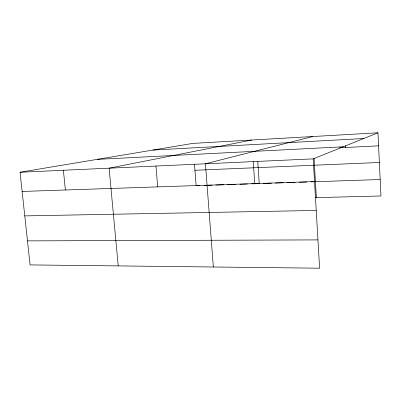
<?xml version="1.0" encoding="UTF-8"?>
<svg xmlns="http://www.w3.org/2000/svg" width="401" height="401" viewBox="0 0 401 401"><rect width="100%" height="100%" fill="white"/><g stroke="black" fill="none" stroke-linecap="round" stroke-linejoin="round"><path stroke-width="0.6" d="M313.211 158.871L319.597 268.204L30.08 264.906L20.05 172.245L313.211 158.871L377.968 132.796L380.95 195.979L315.116 197.648M312.79 136.53L205.422 163.788L213.337 266.996M251.763 140.024L109.112 168.184L118.205 265.908M20.05 172.245L192.826 143.403L377.968 132.796M152.866 150.074L363.757 138.515M97.172 159.372L343.206 146.791M339.361 147.829L378.584 145.844M194.936 170.28L379.366 162.48M22.13 191.457L314.539 181.588M199.833 185.598L196.149 185.723L194.465 164.25M204.129 185.452L212.104 185.187M215.783 185.061L223.758 184.791M227.467 184.666L235.532 184.395M239.873 184.249L247.317 183.999M251.663 183.853L259.116 183.603M263.467 183.457L271.547 183.182M275.281 183.056L283.362 182.786M287.071 182.661L295.081 182.39M299.397 182.244L306.79 181.999M311.106 181.853L380.173 179.528M24.777 215.898L316.224 210.455M27.479 240.871L317.943 239.903M63.393 170.27L65.378 189.999M155.949 166.044L157.723 186.881M257.758 161.403L259.252 183.452M253.242 161.568L254.76 183.748M314.063 158.42L316.349 197.618M345.416 145.688L345.512 147.518"/></g></svg>
